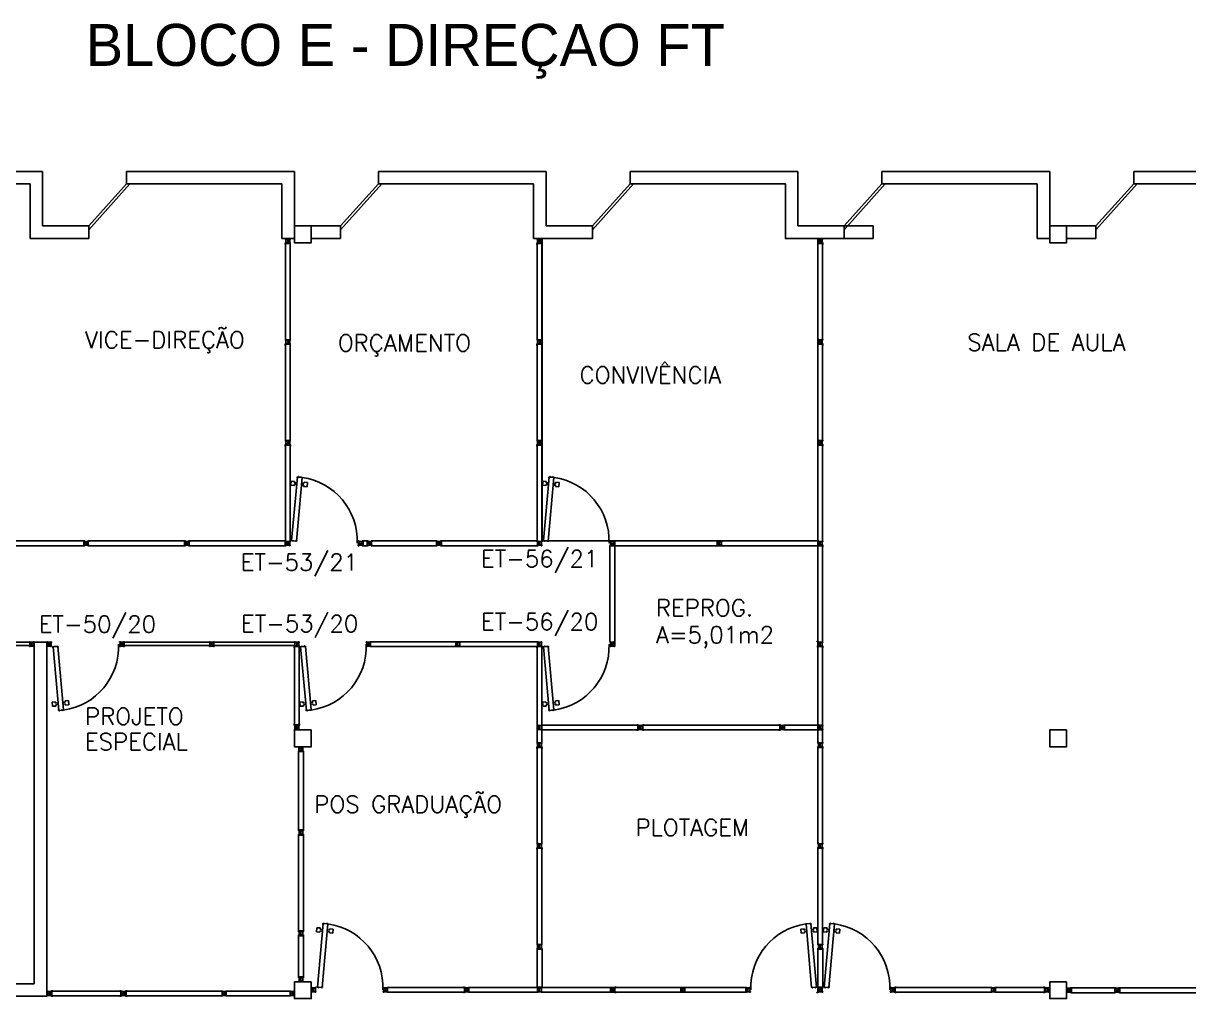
# Model space of a CAD drawing. Header units: centimetres. Extents: x -214 to 72, y 205 to 367.
# Drawn here: x -144.39 to -130.5, y 318.12 to 329.73 of the extents above; entities that cross this region are included whole.
import ezdxf

# ---------------------------------------------------------------- set-up
doc = ezdxf.new("R2010")
doc.units = ezdxf.units.CM
doc.header["$MEASUREMENT"] = 0
doc.layers.get('0').update_dxf_attribs({"linetype": 'CONTINUOUS'})
for name, color, linetype in [('ALV', 2, 'CONTINUOUS'), ('AREA', 2, 'CONTINUOUS'), ('DIV', 2, 'CONTINUOUS'), ('ENDEREÇO NOVO', 2, 'CONTINUOUS'), ('ESQ', 1, 'CONTINUOUS'), ('ESTRUT', 3, 'CONTINUOUS'), ('TEXTO', 2, 'CONTINUOUS'), ('USO', 2, 'CONTINUOUS')]:
    doc.layers.add(name, color=color, linetype=linetype)
doc.styles.add('UNB-100', font='simplex.shx', dxfattribs={"height": 0.2})

# ---------------------------------------------------------------- blocks, each defined once
blk = doc.blocks.new('MTDIV')
for p, q in [((-0.0285, 0.0185), (-0.0285, 0.0285)), ((-0.0185, 0.0285), (-0.0285, 0.0285)), ((-0.0265, 0.0185), (-0.0285, 0.0185)), ((-0.0265, 0.0235), (-0.0265, 0.0265)), ((-0.0265, 0.0265), (-0.0185, 0.0265)), ((-0.0265, 0.0235), (0.0265, 0.0235)), ((-0.0215, 0.0235), (-0.0265, 0.0235)), ((-0.0265, 0.0185), (-0.0265, 0.0215)), ((-0.0265, 0.0215), (-0.0235, 0.0215)), ((-0.0235, 0.0215), (-0.0235, -0.0215)), ((-0.0215, 0.0235), (-0.0215, 0.0215)), ((-0.0215, 0.0215), (0.0215, 0.0215)), ((-0.0215, 0.0195), (0.0195, 0.0195)), ((-0.0215, 0.0195), (-0.0215, -0.0195)), ((-0.0185, 0.0265), (-0.0185, 0.0285)), ((-0.0049, 0), (0.0049, 0)), ((0, -0.0049), (0, 0.0049)), ((0.0195, 0.0095), (0.0115, 0.0095)), ((0.0115, 0.0095), (0.0115, 0.0075)), ((0.0215, 0.0075), (0.0115, 0.0075)), ((0.0135, 0.0075), (0.0135, 0.0055)), ((0.0215, 0.0055), (0.0135, 0.0055)), ((0.0185, 0.0265), (0.0185, 0.0285)), ((0.0185, 0.0285), (0.0285, 0.0285)), ((0.0185, 0.0265), (0.0265, 0.0265)), ((0.0195, 0.0195), (0.0195, 0.0095)), ((0.0215, 0.0235), (0.0215, 0.0075)), ((0.0215, 0.0235), (0.0265, 0.0235)), ((0.0215, 0.0055), (0.0215, -0.0055)), ((0.0235, 0.0215), (0.0235, -0.0215)), ((0.0265, 0.0215), (0.0235, 0.0215)), ((0.0265, 0.0235), (0.0265, 0.0265)), ((0.0265, 0.0185), (0.0265, 0.0215)), ((0.0265, 0.0185), (0.0285, 0.0185)), ((0.0285, 0.0185), (0.0285, 0.0285)), ((-0.0285, -0.0185), (-0.0285, -0.0285)), ((-0.0285, -0.0185), (-0.0265, -0.0185)), ((-0.0185, -0.0285), (-0.0285, -0.0285)), ((-0.0265, -0.0185), (-0.0265, -0.0215)), ((-0.0265, -0.0215), (-0.0235, -0.0215)), ((0.0265, -0.0235), (-0.0265, -0.0235)), ((-0.0265, -0.0235), (-0.0265, -0.0265)), ((-0.0215, -0.0235), (-0.0265, -0.0235)), ((-0.0185, -0.0265), (-0.0265, -0.0265)), ((-0.0215, -0.0195), (0.0195, -0.0195)), ((-0.0215, -0.0215), (0.0215, -0.0215)), ((-0.0215, -0.0215), (-0.0215, -0.0235)), ((-0.0185, -0.0265), (-0.0185, -0.0285)), ((0.0215, -0.0075), (0.0115, -0.0075)), ((0.0115, -0.0075), (0.0115, -0.0095)), ((0.0195, -0.0095), (0.0115, -0.0095)), ((0.0215, -0.0055), (0.0135, -0.0055)), ((0.0135, -0.0055), (0.0135, -0.0075)), ((0.0185, -0.0265), (0.0185, -0.0285)), ((0.0265, -0.0265), (0.0185, -0.0265)), ((0.0185, -0.0285), (0.0285, -0.0285)), ((0.0195, -0.0095), (0.0195, -0.0195)), ((0.0215, -0.0075), (0.0215, -0.0235)), ((0.0215, -0.0235), (0.0265, -0.0235)), ((0.0265, -0.0215), (0.0235, -0.0215)), ((0.0265, -0.0185), (0.0265, -0.0215)), ((0.0285, -0.0185), (0.0265, -0.0185)), ((0.0265, -0.0235), (0.0265, -0.0265)), ((0.0285, -0.0185), (0.0285, -0.0285))]:
    blk.add_line(p, q)
blk = doc.blocks.new('PLXD')
at = {"color": 1}
for p, q in [((-0.194, 0.727), (-0.233, 0.723)), ((-0.229, 0.673), (-0.233, 0.723)), ((-0.192, 0.712), (-0.194, 0.727)), ((-0.164, 0.714), (-0.192, 0.712)), ((-0.162, 0.694), (-0.19, 0.692)), ((-0.107, 0.719), (-0.079, 0.722)), ((-0.106, 0.7), (-0.077, 0.702)), ((-0.08, 0.737), (-0.041, 0.74)), ((-0.079, 0.722), (-0.08, 0.737)), ((-0.076, 0.687), (-0.077, 0.702)), ((-0.036, 0.691), (-0.041, 0.74)), ((-0.189, 0.677), (-0.229, 0.673)), ((-0.189, 0.677), (-0.19, 0.692)), ((-0.076, 0.687), (-0.036, 0.691))]:
    blk.add_line(p, q, dxfattribs=at)
at = {"color": 2}
for p, q in [((-0.172, 0.786), (-0.161, 0.787)), ((-0.172, 0.786), (-0.171, 0.772)), ((-0.169, 0.772), (-0.171, 0.772)), ((-0.17, 0.784), (-0.114, 0.789)), ((-0.17, 0.784), (-0.103, 0.028)), ((-0.159, 0.792), (-0.161, 0.792)), ((-0.161, 0.792), (-0.161, 0.787)), ((-0.159, 0.792), (-0.159, 0.787)), ((-0.159, 0.787), (-0.126, 0.79)), ((-0.124, 0.795), (-0.126, 0.795)), ((-0.126, 0.795), (-0.126, 0.79)), ((-0.124, 0.795), (-0.124, 0.79)), ((-0.124, 0.79), (-0.112, 0.791)), ((-0.114, 0.789), (-0.046, 0.033)), ((-0.112, 0.791), (-0.11, 0.777)), ((-0.11, 0.777), (-0.112, 0.777)), ((-0.105, 0.026), (-0.106, 0.04)), ((-0.104, 0.04), (-0.106, 0.04)), ((-0.105, 0.026), (-0.093, 0.027)), ((-0.103, 0.028), (-0.046, 0.033)), ((-0.092, 0.022), (-0.093, 0.027)), ((-0.09, 0.022), (-0.092, 0.022)), ((-0.091, 0.027), (-0.058, 0.03)), ((-0.09, 0.022), (-0.091, 0.027)), ((-0.057, 0.025), (-0.058, 0.03)), ((-0.055, 0.025), (-0.057, 0.025)), ((-0.056, 0.03), (-0.044, 0.031)), ((-0.055, 0.025), (-0.056, 0.03)), ((-0.045, 0.045), (-0.047, 0.045)), ((-0.044, 0.031), (-0.045, 0.045)), ((-0.008, 0), (0.006, 0)), ((0, 0.007), (0, -0.006))]:
    blk.add_line(p, q, dxfattribs=at)
at = {"color": 1}
blk.add_arc((-0.064, 0.029), 0.764, 98.125, 182.1419, dxfattribs=at)
blk = doc.blocks.new('DIV12')
for p, q in [((-0.005, 0), (0.005, 0)), ((0, -0.005), (0, 0.005)), ((0.024, 0.018), (0.028, 0.018)), ((0.024, 0.018), (0.024, 0.016)), ((0.024, 0.016), (0.028, 0.016)), ((0.028, 0.03), (0.043, 0.03)), ((0.028, 0.018), (0.028, 0.03)), ((0.028, -0.017), (0.028, 0.016)), ((0.03, 0.028), (1.169, 0.028)), ((0.03, -0.029), (0.03, 0.028)), ((0.043, 0.03), (0.043, 0.028)), ((0.024, -0.017), (0.028, -0.017)), ((0.024, -0.017), (0.024, -0.019)), ((0.024, -0.019), (0.028, -0.019)), ((0.028, -0.031), (0.028, -0.019)), ((0.028, -0.031), (0.043, -0.031)), ((0.03, -0.029), (1.169, -0.029)), ((0.043, -0.029), (0.043, -0.031))]:
    blk.add_line(p, q)

msp = doc.modelspace()

# ---------------------------------------------------------------- linework, layer by layer
at = {"layer": 'ALV'}
for p, q in [((-144.155, 327.968), (-146.155, 327.968)), ((-144.155, 327.318), (-144.155, 327.968)), ((-143.155, 327.968), (-143.155, 327.818)), ((-141.155, 327.968), (-143.155, 327.968)), ((-141.155, 327.168), (-141.155, 327.968)), ((-140.155, 327.968), (-140.155, 327.818)), ((-138.155, 327.968), (-140.155, 327.968)), ((-138.155, 327.318), (-138.155, 327.968)), ((-135.155, 327.968), (-137.155, 327.968)), ((-137.155, 327.968), (-137.155, 327.818)), ((-135.155, 327.318), (-135.155, 327.968)), ((-132.155, 327.968), (-134.155, 327.968)), ((-134.155, 327.968), (-134.155, 327.818)), ((-132.155, 327.168), (-132.155, 327.968)), ((-131.155, 327.968), (-131.155, 327.818)), ((-129.155, 327.968), (-131.155, 327.968)), ((-144.305, 327.818), (-146.155, 327.818)), ((-144.305, 327.168), (-144.305, 327.818)), ((-141.305, 327.818), (-143.155, 327.818)), ((-141.305, 327.168), (-141.305, 327.818)), ((-138.305, 327.818), (-140.155, 327.818)), ((-138.305, 327.168), (-138.305, 327.818)), ((-135.305, 327.818), (-137.155, 327.818)), ((-135.305, 327.168), (-135.305, 327.818)), ((-132.305, 327.818), (-134.155, 327.818)), ((-132.305, 327.168), (-132.305, 327.818)), ((-129.305, 327.818), (-131.155, 327.818)), ((-144.155, 327.318), (-143.605, 327.318)), ((-143.605, 327.168), (-143.605, 327.318)), ((-140.955, 327.318), (-140.955, 327.168)), ((-140.955, 327.318), (-140.605, 327.318)), ((-140.605, 327.318), (-140.605, 327.168)), ((-138.155, 327.318), (-137.605, 327.318)), ((-137.605, 327.168), (-137.605, 327.318)), ((-135.155, 327.318), (-134.605, 327.318)), ((-134.81, 327.318), (-134.26, 327.318)), ((-134.605, 327.168), (-134.605, 327.318)), ((-134.26, 327.168), (-134.26, 327.318)), ((-131.955, 327.318), (-131.955, 327.168)), ((-131.955, 327.318), (-131.605, 327.318)), ((-131.605, 327.318), (-131.605, 327.168)), ((-144.305, 327.168), (-143.605, 327.168)), ((-141.305, 327.168), (-141.155, 327.168)), ((-140.955, 327.168), (-140.605, 327.168)), ((-138.305, 327.168), (-137.605, 327.168)), ((-135.305, 327.168), (-134.605, 327.168)), ((-134.96, 327.168), (-134.26, 327.168)), ((-132.305, 327.168), (-132.155, 327.168)), ((-131.955, 327.168), (-131.605, 327.168)), ((-144.255, 322.361), (-144.255, 318.296)), ((-144.105, 322.361), (-144.255, 322.361)), ((-144.105, 322.361), (-144.105, 318.296)), ((-144.255, 318.296), (-147.305, 318.296)), ((-144.105, 318.296), (-144.105, 318.146)), ((-144.105, 318.146), (-147.305, 318.146))]:
    msp.add_line(p, q, dxfattribs=at)
at = {"layer": 'DIV'}
for p, q in [((-141.252, 324.711), (-141.264, 324.711)), ((-141.264, 324.711), (-141.264, 324.696)), ((-141.264, 324.696), (-141.262, 324.696)), ((-141.205, 324.709), (-141.262, 324.709)), ((-141.252, 324.716), (-141.25, 324.716)), ((-141.252, 324.716), (-141.252, 324.711)), ((-141.25, 324.716), (-141.25, 324.711)), ((-141.217, 324.711), (-141.25, 324.711)), ((-141.229, 324.739), (-141.239, 324.739)), ((-141.234, 324.744), (-141.234, 324.734)), ((-141.217, 324.716), (-141.215, 324.716)), ((-141.217, 324.716), (-141.217, 324.711)), ((-141.215, 324.716), (-141.215, 324.711)), ((-141.203, 324.711), (-141.215, 324.711)), ((-141.205, 324.696), (-141.203, 324.696)), ((-141.203, 324.711), (-141.203, 324.696)), ((-138.252, 324.711), (-138.264, 324.711)), ((-138.264, 324.711), (-138.264, 324.696)), ((-138.264, 324.696), (-138.262, 324.696)), ((-138.205, 324.709), (-138.262, 324.709)), ((-138.252, 324.716), (-138.25, 324.716)), ((-138.252, 324.716), (-138.252, 324.711)), ((-138.25, 324.716), (-138.25, 324.711)), ((-138.217, 324.711), (-138.25, 324.711)), ((-138.229, 324.739), (-138.239, 324.739)), ((-138.234, 324.744), (-138.234, 324.734)), ((-138.217, 324.716), (-138.215, 324.716)), ((-138.217, 324.716), (-138.217, 324.711)), ((-138.215, 324.716), (-138.215, 324.711)), ((-138.203, 324.711), (-138.215, 324.711)), ((-138.205, 324.696), (-138.203, 324.696)), ((-138.203, 324.711), (-138.203, 324.696)), ((-134.907, 324.711), (-134.919, 324.711)), ((-134.919, 324.711), (-134.919, 324.696)), ((-134.919, 324.696), (-134.917, 324.696)), ((-134.86, 324.709), (-134.917, 324.709)), ((-134.907, 324.716), (-134.905, 324.716)), ((-134.907, 324.716), (-134.907, 324.711)), ((-134.905, 324.716), (-134.905, 324.711)), ((-134.872, 324.711), (-134.905, 324.711)), ((-134.883, 324.739), (-134.894, 324.739)), ((-134.889, 324.744), (-134.889, 324.734)), ((-134.872, 324.716), (-134.87, 324.716)), ((-134.872, 324.716), (-134.872, 324.711)), ((-134.87, 324.716), (-134.87, 324.711)), ((-134.858, 324.711), (-134.87, 324.711)), ((-134.86, 324.696), (-134.858, 324.696)), ((-134.858, 324.711), (-134.858, 324.696)), ((-141.229, 323.539), (-141.239, 323.539)), ((-140.371, 323.539), (-140.361, 323.539)), ((-140.366, 323.534), (-140.366, 323.544)), ((-140.343, 323.558), (-140.343, 323.556)), ((-140.343, 323.558), (-140.338, 323.558)), ((-140.343, 323.556), (-140.338, 323.556)), ((-140.338, 323.558), (-140.338, 323.57)), ((-140.338, 323.57), (-140.323, 323.57)), ((-140.338, 323.523), (-140.338, 323.556)), ((-140.336, 323.511), (-140.336, 323.568)), ((-140.336, 323.568), (-140.29, 323.568)), ((-140.323, 323.57), (-140.323, 323.568)), ((-140.288, 323.57), (-140.302, 323.57)), ((-140.302, 323.57), (-140.302, 323.568)), ((-140.29, 323.511), (-140.29, 323.568)), ((-140.288, 323.558), (-140.288, 323.57)), ((-140.283, 323.558), (-140.288, 323.558)), ((-140.288, 323.523), (-140.288, 323.556)), ((-140.283, 323.556), (-140.288, 323.556)), ((-140.283, 323.558), (-140.283, 323.556)), ((-140.264, 323.539), (-140.254, 323.539)), ((-140.259, 323.534), (-140.259, 323.544)), ((-140.229, 323.568), (-139.464, 323.568)), ((-139.462, 323.57), (-139.477, 323.57)), ((-139.477, 323.57), (-139.477, 323.568)), ((-139.464, 323.511), (-139.464, 323.568)), ((-139.462, 323.558), (-139.462, 323.57)), ((-139.457, 323.558), (-139.462, 323.558)), ((-139.462, 323.523), (-139.462, 323.556)), ((-139.457, 323.556), (-139.462, 323.556)), ((-139.457, 323.558), (-139.457, 323.556)), ((-139.439, 323.539), (-139.429, 323.539)), ((-139.434, 323.534), (-139.434, 323.544)), ((-137.361, 323.539), (-137.371, 323.539)), ((-137.366, 323.534), (-137.366, 323.544)), ((-137.343, 323.558), (-137.343, 323.556)), ((-137.343, 323.558), (-137.338, 323.558)), ((-137.343, 323.556), (-137.338, 323.556)), ((-137.338, 323.558), (-137.338, 323.57)), ((-137.338, 323.57), (-137.323, 323.57)), ((-137.338, 323.523), (-137.338, 323.556)), ((-137.336, 323.511), (-137.336, 323.568)), ((-136.119, 323.568), (-137.336, 323.568)), ((-137.323, 323.57), (-137.323, 323.568)), ((-136.117, 323.57), (-136.131, 323.57)), ((-136.131, 323.57), (-136.131, 323.568)), ((-136.119, 323.511), (-136.119, 323.568)), ((-136.117, 323.558), (-136.117, 323.57)), ((-136.112, 323.558), (-136.117, 323.558)), ((-136.117, 323.523), (-136.117, 323.556)), ((-136.112, 323.556), (-136.117, 323.556)), ((-136.112, 323.558), (-136.112, 323.556)), ((-136.083, 323.539), (-136.094, 323.539)), ((-136.089, 323.534), (-136.089, 323.544)), ((-140.343, 323.523), (-140.343, 323.521)), ((-140.343, 323.523), (-140.338, 323.523)), ((-140.343, 323.521), (-140.338, 323.521)), ((-140.338, 323.509), (-140.338, 323.521)), ((-140.338, 323.509), (-140.323, 323.509)), ((-140.336, 323.511), (-140.29, 323.511)), ((-140.323, 323.511), (-140.323, 323.509)), ((-140.302, 323.511), (-140.302, 323.509)), ((-140.288, 323.509), (-140.302, 323.509)), ((-140.283, 323.523), (-140.288, 323.523)), ((-140.288, 323.509), (-140.288, 323.521)), ((-140.283, 323.521), (-140.288, 323.521)), ((-140.283, 323.523), (-140.283, 323.521)), ((-140.229, 323.511), (-139.464, 323.511)), ((-139.477, 323.511), (-139.477, 323.509)), ((-139.462, 323.509), (-139.477, 323.509)), ((-139.457, 323.523), (-139.462, 323.523)), ((-139.462, 323.509), (-139.462, 323.521)), ((-139.457, 323.521), (-139.462, 323.521)), ((-139.457, 323.523), (-139.457, 323.521)), ((-137.343, 323.523), (-137.343, 323.521)), ((-137.343, 323.523), (-137.338, 323.523)), ((-137.343, 323.521), (-137.338, 323.521)), ((-137.338, 323.509), (-137.338, 323.521)), ((-137.338, 323.511), (-135.292, 323.511)), ((-137.338, 323.509), (-137.323, 323.509)), ((-136.119, 323.511), (-137.336, 323.511)), ((-137.323, 323.511), (-137.323, 323.509)), ((-136.131, 323.511), (-136.131, 323.509)), ((-136.117, 323.509), (-136.131, 323.509)), ((-136.112, 323.523), (-136.117, 323.523)), ((-136.117, 323.509), (-136.117, 323.521)), ((-136.112, 323.521), (-136.117, 323.521)), ((-136.112, 323.523), (-136.112, 323.521)), ((-145.927, 322.361), (-144.312, 322.361)), ((-145.927, 322.321), (-144.312, 322.321)), ((-143.214, 322.339), (-143.204, 322.339)), ((-143.209, 322.334), (-143.209, 322.344)), ((-143.186, 322.361), (-142.155, 322.361)), ((-143.186, 322.358), (-143.186, 322.356)), ((-143.186, 322.323), (-143.186, 322.321)), ((-143.186, 322.321), (-142.155, 322.321)), ((-142.115, 322.361), (-141.155, 322.361)), ((-142.115, 322.321), (-141.155, 322.321)), ((-141.145, 322.311), (-141.157, 322.311)), ((-141.157, 322.311), (-141.157, 322.296)), ((-141.157, 322.296), (-141.155, 322.296)), ((-141.098, 322.309), (-141.155, 322.309)), ((-141.155, 321.377), (-141.155, 322.309)), ((-141.145, 322.316), (-141.143, 322.316)), ((-141.145, 322.316), (-141.145, 322.311)), ((-141.143, 322.316), (-141.143, 322.311)), ((-141.11, 322.311), (-141.143, 322.311)), ((-141.122, 322.339), (-141.132, 322.339)), ((-141.127, 322.334), (-141.127, 322.344)), ((-141.11, 322.316), (-141.108, 322.316)), ((-141.11, 322.316), (-141.11, 322.311)), ((-141.108, 322.316), (-141.108, 322.311)), ((-141.096, 322.311), (-141.108, 322.311)), ((-141.098, 321.377), (-141.098, 322.309)), ((-141.098, 322.296), (-141.096, 322.296)), ((-141.096, 322.311), (-141.096, 322.296)), ((-138.262, 322.368), (-140.242, 322.368)), ((-138.262, 322.311), (-140.242, 322.311)), ((-137.371, 322.339), (-137.361, 322.339)), ((-137.366, 322.334), (-137.366, 322.344)), ((-137.343, 322.358), (-137.343, 322.356)), ((-137.343, 322.358), (-137.338, 322.358)), ((-137.343, 322.356), (-137.338, 322.356)), ((-137.343, 322.323), (-137.343, 322.321)), ((-137.343, 322.323), (-137.338, 322.323)), ((-137.343, 322.321), (-137.338, 322.321)), ((-137.338, 322.358), (-137.338, 322.37)), ((-137.338, 322.323), (-137.338, 322.356)), ((-137.338, 322.309), (-137.338, 322.321)), ((-134.917, 322.37), (-134.931, 322.37)), ((-134.931, 322.37), (-134.931, 322.368)), ((-134.931, 322.311), (-134.931, 322.309)), ((-134.917, 322.309), (-134.931, 322.309)), ((-134.919, 322.311), (-134.919, 322.368)), ((-134.917, 322.358), (-134.917, 322.37)), ((-134.912, 322.358), (-134.917, 322.358)), ((-134.917, 322.323), (-134.917, 322.356)), ((-134.912, 322.356), (-134.917, 322.356)), ((-134.912, 322.323), (-134.917, 322.323)), ((-134.917, 322.309), (-134.917, 322.321)), ((-134.912, 322.321), (-134.917, 322.321)), ((-134.912, 322.358), (-134.912, 322.356)), ((-134.912, 322.323), (-134.912, 322.321)), ((-134.883, 322.339), (-134.894, 322.339)), ((-134.889, 322.334), (-134.889, 322.344)), ((-141.157, 321.375), (-141.157, 321.389)), ((-141.157, 321.389), (-141.155, 321.389)), ((-141.145, 321.375), (-141.157, 321.375)), ((-141.098, 321.377), (-141.155, 321.377)), ((-141.145, 321.37), (-141.145, 321.375)), ((-141.145, 321.37), (-141.143, 321.37)), ((-141.11, 321.375), (-141.143, 321.375)), ((-141.143, 321.37), (-141.143, 321.375)), ((-141.122, 321.346), (-141.132, 321.346)), ((-141.11, 321.37), (-141.11, 321.375)), ((-141.11, 321.37), (-141.108, 321.37)), ((-141.096, 321.375), (-141.108, 321.375)), ((-141.108, 321.37), (-141.108, 321.375)), ((-141.098, 321.389), (-141.096, 321.389)), ((-141.096, 321.375), (-141.096, 321.389)), ((-138.229, 321.346), (-138.239, 321.346)), ((-138.229, 321.346), (-138.239, 321.346)), ((-138.234, 321.351), (-138.234, 321.341)), ((-138.234, 321.341), (-138.234, 321.351)), ((-137.029, 321.346), (-137.039, 321.346)), ((-137.034, 321.341), (-137.034, 321.351)), ((-137.01, 321.365), (-137.01, 321.363)), ((-137.01, 321.365), (-137.005, 321.365)), ((-137.01, 321.363), (-137.005, 321.363)), ((-137.01, 321.33), (-137.01, 321.328)), ((-137.01, 321.33), (-137.005, 321.33)), ((-137.01, 321.328), (-137.005, 321.328)), ((-137.005, 321.365), (-137.005, 321.377)), ((-137.005, 321.377), (-136.991, 321.377)), ((-137.005, 321.33), (-137.005, 321.363)), ((-137.005, 321.316), (-137.005, 321.328)), ((-137.005, 321.316), (-136.991, 321.316)), ((-137.003, 321.318), (-137.003, 321.375)), ((-135.369, 321.375), (-137.003, 321.375)), ((-135.369, 321.318), (-137.003, 321.318)), ((-136.991, 321.377), (-136.991, 321.375)), ((-136.991, 321.318), (-136.991, 321.316)), ((-135.369, 321.377), (-135.384, 321.377)), ((-135.384, 321.377), (-135.384, 321.375)), ((-135.384, 321.318), (-135.384, 321.316)), ((-135.369, 321.316), (-135.384, 321.316)), ((-135.371, 321.318), (-135.371, 321.375)), ((-135.369, 321.365), (-135.369, 321.377)), ((-135.364, 321.365), (-135.369, 321.365)), ((-135.369, 321.33), (-135.369, 321.363)), ((-135.364, 321.363), (-135.369, 321.363)), ((-135.364, 321.33), (-135.369, 321.33)), ((-135.369, 321.316), (-135.369, 321.328)), ((-135.364, 321.328), (-135.369, 321.328)), ((-135.364, 321.365), (-135.364, 321.363)), ((-135.364, 321.33), (-135.364, 321.328)), ((-135.336, 321.346), (-135.346, 321.346)), ((-135.336, 321.346), (-135.346, 321.346)), ((-135.341, 321.351), (-135.341, 321.341)), ((-135.341, 321.341), (-135.341, 321.351)), ((-135.312, 321.375), (-134.86, 321.375)), ((-135.312, 321.318), (-134.86, 321.318)), ((-141.095, 321.061), (-141.107, 321.061)), ((-141.107, 321.061), (-141.107, 321.046)), ((-141.107, 321.046), (-141.105, 321.046)), ((-141.048, 321.059), (-141.105, 321.059)), ((-141.105, 321.059), (-141.105, 320.127)), ((-141.095, 321.066), (-141.093, 321.066)), ((-141.095, 321.066), (-141.095, 321.061)), ((-141.093, 321.066), (-141.093, 321.061)), ((-141.06, 321.061), (-141.093, 321.061)), ((-141.072, 321.089), (-141.082, 321.089)), ((-141.06, 321.066), (-141.058, 321.066)), ((-141.06, 321.066), (-141.06, 321.061)), ((-141.058, 321.066), (-141.058, 321.061)), ((-141.046, 321.061), (-141.058, 321.061)), ((-141.048, 321.059), (-141.048, 320.127)), ((-141.048, 321.046), (-141.046, 321.046)), ((-141.046, 321.061), (-141.046, 321.046)), ((-141.105, 320.139), (-141.107, 320.139)), ((-141.107, 320.125), (-141.107, 320.139)), ((-141.107, 320.125), (-141.095, 320.125)), ((-141.107, 320.068), (-141.107, 320.053)), ((-141.107, 320.068), (-141.095, 320.068)), ((-141.105, 320.127), (-141.048, 320.127)), ((-141.105, 320.115), (-141.105, 320.125)), ((-141.095, 320.125), (-141.105, 320.125)), ((-141.105, 320.115), (-141.103, 320.115)), ((-141.103, 320.078), (-141.105, 320.078)), ((-141.105, 320.078), (-141.105, 320.068)), ((-141.095, 320.068), (-141.105, 320.068)), ((-141.105, 320.066), (-141.105, 318.927)), ((-141.105, 320.066), (-141.048, 320.066)), ((-141.103, 320.12), (-141.103, 320.123)), ((-141.103, 320.123), (-141.095, 320.123)), ((-141.103, 320.12), (-141.05, 320.12)), ((-141.098, 320.12), (-141.103, 320.12)), ((-141.103, 320.118), (-141.1, 320.118)), ((-141.103, 320.115), (-141.103, 320.118)), ((-141.103, 320.078), (-141.103, 320.075)), ((-141.103, 320.075), (-141.1, 320.075)), ((-141.05, 320.073), (-141.103, 320.073)), ((-141.103, 320.073), (-141.103, 320.07)), ((-141.098, 320.073), (-141.103, 320.073)), ((-141.095, 320.07), (-141.103, 320.07)), ((-141.1, 320.075), (-141.1, 320.118)), ((-141.098, 320.104), (-141.098, 320.12)), ((-141.055, 320.118), (-141.098, 320.118)), ((-141.098, 320.104), (-141.088, 320.104)), ((-141.098, 320.102), (-141.09, 320.102)), ((-141.098, 320.091), (-141.098, 320.102)), ((-141.098, 320.091), (-141.09, 320.091)), ((-141.098, 320.089), (-141.088, 320.089)), ((-141.098, 320.073), (-141.098, 320.089)), ((-141.055, 320.075), (-141.098, 320.075)), ((-141.096, 320.106), (-141.096, 320.116)), ((-141.055, 320.116), (-141.096, 320.116)), ((-141.096, 320.106), (-141.088, 320.106)), ((-141.096, 320.087), (-141.088, 320.087)), ((-141.096, 320.077), (-141.096, 320.087)), ((-141.055, 320.077), (-141.096, 320.077)), ((-141.095, 320.12), (-141.095, 320.125)), ((-141.095, 320.123), (-141.095, 320.125)), ((-141.093, 320.12), (-141.095, 320.12)), ((-141.095, 320.073), (-141.095, 320.068)), ((-141.093, 320.073), (-141.095, 320.073)), ((-141.095, 320.07), (-141.095, 320.068)), ((-141.093, 320.125), (-141.06, 320.125)), ((-141.093, 320.12), (-141.093, 320.125)), ((-141.093, 320.073), (-141.093, 320.068)), ((-141.093, 320.068), (-141.06, 320.068)), ((-141.09, 320.102), (-141.09, 320.104)), ((-141.09, 320.089), (-141.09, 320.091)), ((-141.088, 320.104), (-141.088, 320.106)), ((-141.088, 320.087), (-141.088, 320.089)), ((-141.082, 320.096), (-141.072, 320.096)), ((-141.072, 320.096), (-141.082, 320.096)), ((-141.082, 320.096), (-141.072, 320.096)), ((-141.077, 320.101), (-141.077, 320.091)), ((-141.077, 320.101), (-141.077, 320.091)), ((-141.077, 320.101), (-141.077, 320.091)), ((-141.06, 320.12), (-141.06, 320.125)), ((-141.058, 320.12), (-141.06, 320.12)), ((-141.06, 320.073), (-141.06, 320.068)), ((-141.058, 320.073), (-141.06, 320.073)), ((-141.058, 320.125), (-141.046, 320.125)), ((-141.058, 320.12), (-141.058, 320.125)), ((-141.058, 320.125), (-141.048, 320.125)), ((-141.058, 320.123), (-141.058, 320.125)), ((-141.058, 320.123), (-141.05, 320.123)), ((-141.058, 320.073), (-141.058, 320.068)), ((-141.058, 320.07), (-141.058, 320.068)), ((-141.05, 320.07), (-141.058, 320.07)), ((-141.058, 320.068), (-141.048, 320.068)), ((-141.058, 320.068), (-141.046, 320.068)), ((-141.055, 320.118), (-141.055, 320.12)), ((-141.055, 320.12), (-141.05, 320.12)), ((-141.055, 320.077), (-141.055, 320.116)), ((-141.055, 320.073), (-141.055, 320.075)), ((-141.055, 320.073), (-141.05, 320.073)), ((-141.05, 320.118), (-141.053, 320.118)), ((-141.053, 320.075), (-141.053, 320.118)), ((-141.05, 320.075), (-141.053, 320.075)), ((-141.05, 320.12), (-141.05, 320.123)), ((-141.05, 320.115), (-141.05, 320.118)), ((-141.048, 320.115), (-141.05, 320.115)), ((-141.05, 320.078), (-141.048, 320.078)), ((-141.05, 320.078), (-141.05, 320.075)), ((-141.05, 320.073), (-141.05, 320.07)), ((-141.046, 320.139), (-141.048, 320.139)), ((-141.048, 320.115), (-141.048, 320.125)), ((-141.048, 320.078), (-141.048, 320.068)), ((-141.048, 320.066), (-141.048, 318.927)), ((-141.046, 320.125), (-141.046, 320.139)), ((-141.046, 320.068), (-141.046, 320.053)), ((-141.105, 320.053), (-141.107, 320.053)), ((-141.046, 320.053), (-141.048, 320.053)), ((-141.105, 318.939), (-141.107, 318.939)), ((-141.107, 318.925), (-141.107, 318.939)), ((-141.107, 318.925), (-141.095, 318.925)), ((-141.107, 318.868), (-141.107, 318.853)), ((-141.107, 318.868), (-141.095, 318.868)), ((-141.105, 318.853), (-141.107, 318.853)), ((-141.105, 318.927), (-141.048, 318.927)), ((-141.105, 318.915), (-141.105, 318.925)), ((-141.095, 318.925), (-141.105, 318.925)), ((-141.105, 318.915), (-141.103, 318.915)), ((-141.103, 318.878), (-141.105, 318.878)), ((-141.105, 318.878), (-141.105, 318.868)), ((-141.095, 318.868), (-141.105, 318.868)), ((-141.105, 318.866), (-141.105, 318.377)), ((-141.105, 318.866), (-141.048, 318.866)), ((-141.103, 318.92), (-141.103, 318.923)), ((-141.103, 318.923), (-141.095, 318.923)), ((-141.103, 318.92), (-141.05, 318.92)), ((-141.098, 318.92), (-141.103, 318.92)), ((-141.103, 318.918), (-141.1, 318.918)), ((-141.103, 318.915), (-141.103, 318.918)), ((-141.103, 318.878), (-141.103, 318.875)), ((-141.103, 318.875), (-141.1, 318.875)), ((-141.05, 318.873), (-141.103, 318.873)), ((-141.103, 318.873), (-141.103, 318.87)), ((-141.098, 318.873), (-141.103, 318.873)), ((-141.095, 318.87), (-141.103, 318.87)), ((-141.1, 318.875), (-141.1, 318.918)), ((-141.098, 318.904), (-141.098, 318.92)), ((-141.055, 318.918), (-141.098, 318.918)), ((-141.098, 318.904), (-141.088, 318.904)), ((-141.098, 318.902), (-141.09, 318.902)), ((-141.098, 318.891), (-141.098, 318.902)), ((-141.098, 318.891), (-141.09, 318.891)), ((-141.098, 318.889), (-141.088, 318.889)), ((-141.098, 318.873), (-141.098, 318.889)), ((-141.055, 318.875), (-141.098, 318.875)), ((-141.096, 318.906), (-141.096, 318.916)), ((-141.055, 318.916), (-141.096, 318.916)), ((-141.096, 318.906), (-141.088, 318.906)), ((-141.096, 318.887), (-141.088, 318.887)), ((-141.096, 318.877), (-141.096, 318.887)), ((-141.055, 318.877), (-141.096, 318.877)), ((-141.095, 318.92), (-141.095, 318.925)), ((-141.095, 318.923), (-141.095, 318.925)), ((-141.093, 318.92), (-141.095, 318.92)), ((-141.095, 318.873), (-141.095, 318.868)), ((-141.093, 318.873), (-141.095, 318.873)), ((-141.095, 318.87), (-141.095, 318.868)), ((-141.093, 318.925), (-141.06, 318.925)), ((-141.093, 318.92), (-141.093, 318.925)), ((-141.093, 318.873), (-141.093, 318.868)), ((-141.093, 318.868), (-141.06, 318.868)), ((-141.09, 318.902), (-141.09, 318.904)), ((-141.09, 318.889), (-141.09, 318.891)), ((-141.088, 318.904), (-141.088, 318.906)), ((-141.088, 318.887), (-141.088, 318.889)), ((-141.082, 318.896), (-141.072, 318.896)), ((-141.072, 318.896), (-141.082, 318.896)), ((-141.082, 318.896), (-141.072, 318.896)), ((-141.077, 318.901), (-141.077, 318.891)), ((-141.077, 318.901), (-141.077, 318.891)), ((-141.077, 318.901), (-141.077, 318.891)), ((-141.06, 318.92), (-141.06, 318.925)), ((-141.058, 318.92), (-141.06, 318.92)), ((-141.06, 318.873), (-141.06, 318.868)), ((-141.058, 318.873), (-141.06, 318.873)), ((-141.058, 318.925), (-141.046, 318.925)), ((-141.058, 318.92), (-141.058, 318.925)), ((-141.058, 318.925), (-141.048, 318.925)), ((-141.058, 318.923), (-141.058, 318.925)), ((-141.058, 318.923), (-141.05, 318.923)), ((-141.058, 318.873), (-141.058, 318.868)), ((-141.058, 318.87), (-141.058, 318.868)), ((-141.05, 318.87), (-141.058, 318.87)), ((-141.058, 318.868), (-141.048, 318.868)), ((-141.058, 318.868), (-141.046, 318.868)), ((-141.055, 318.918), (-141.055, 318.92)), ((-141.055, 318.92), (-141.05, 318.92)), ((-141.055, 318.877), (-141.055, 318.916)), ((-141.055, 318.873), (-141.055, 318.875)), ((-141.055, 318.873), (-141.05, 318.873)), ((-141.05, 318.918), (-141.053, 318.918)), ((-141.053, 318.875), (-141.053, 318.918)), ((-141.05, 318.875), (-141.053, 318.875)), ((-141.05, 318.92), (-141.05, 318.923)), ((-141.05, 318.915), (-141.05, 318.918)), ((-141.048, 318.915), (-141.05, 318.915)), ((-141.05, 318.878), (-141.048, 318.878)), ((-141.05, 318.878), (-141.05, 318.875)), ((-141.05, 318.873), (-141.05, 318.87)), ((-141.046, 318.939), (-141.048, 318.939)), ((-141.048, 318.915), (-141.048, 318.925)), ((-141.048, 318.878), (-141.048, 318.868)), ((-141.048, 318.866), (-141.048, 318.377)), ((-141.046, 318.853), (-141.048, 318.853)), ((-141.046, 318.925), (-141.046, 318.939)), ((-141.046, 318.868), (-141.046, 318.853)), ((-138.252, 318.711), (-138.264, 318.711)), ((-138.264, 318.711), (-138.264, 318.696)), ((-138.264, 318.696), (-138.262, 318.696)), ((-138.205, 318.709), (-138.262, 318.709)), ((-138.262, 318.709), (-138.262, 318.253)), ((-138.252, 318.716), (-138.25, 318.716)), ((-138.252, 318.716), (-138.252, 318.711)), ((-138.25, 318.716), (-138.25, 318.711)), ((-138.217, 318.711), (-138.25, 318.711)), ((-138.229, 318.739), (-138.239, 318.739)), ((-138.234, 318.744), (-138.234, 318.734)), ((-138.217, 318.716), (-138.215, 318.716)), ((-138.217, 318.716), (-138.217, 318.711)), ((-138.215, 318.716), (-138.215, 318.711)), ((-138.203, 318.711), (-138.215, 318.711)), ((-138.205, 318.709), (-138.205, 318.253)), ((-138.205, 318.696), (-138.203, 318.696)), ((-138.203, 318.711), (-138.203, 318.696)), ((-134.907, 318.711), (-134.919, 318.711)), ((-134.919, 318.711), (-134.919, 318.696)), ((-134.919, 318.696), (-134.917, 318.696)), ((-134.86, 318.709), (-134.917, 318.709)), ((-134.917, 318.709), (-134.917, 318.253)), ((-134.907, 318.716), (-134.905, 318.716)), ((-134.907, 318.716), (-134.907, 318.711)), ((-134.905, 318.716), (-134.905, 318.711)), ((-134.872, 318.711), (-134.905, 318.711)), ((-134.883, 318.739), (-134.894, 318.739)), ((-134.889, 318.744), (-134.889, 318.734)), ((-134.872, 318.716), (-134.87, 318.716)), ((-134.872, 318.716), (-134.872, 318.711)), ((-134.87, 318.716), (-134.87, 318.711)), ((-134.858, 318.711), (-134.87, 318.711)), ((-134.86, 318.709), (-134.86, 318.253)), ((-134.86, 318.696), (-134.858, 318.696)), ((-134.858, 318.711), (-134.858, 318.696)), ((-141.105, 318.389), (-141.107, 318.389)), ((-141.107, 318.375), (-141.107, 318.389)), ((-141.107, 318.375), (-141.095, 318.375)), ((-141.105, 318.377), (-141.048, 318.377)), ((-141.095, 318.375), (-141.105, 318.375)), ((-141.105, 318.365), (-141.105, 318.375)), ((-141.103, 318.365), (-141.105, 318.365)), ((-141.105, 318.328), (-141.103, 318.328)), ((-141.105, 318.328), (-141.105, 318.318)), ((-141.103, 318.37), (-141.103, 318.373)), ((-141.095, 318.373), (-141.103, 318.373)), ((-141.05, 318.37), (-141.103, 318.37)), ((-141.098, 318.37), (-141.103, 318.37)), ((-141.103, 318.368), (-141.1, 318.368)), ((-141.103, 318.365), (-141.103, 318.368)), ((-141.103, 318.328), (-141.103, 318.325)), ((-141.103, 318.325), (-141.1, 318.325)), ((-141.103, 318.323), (-141.05, 318.323)), ((-141.098, 318.323), (-141.103, 318.323)), ((-141.103, 318.323), (-141.103, 318.32)), ((-141.103, 318.32), (-141.095, 318.32)), ((-141.1, 318.368), (-141.1, 318.325)), ((-141.098, 318.37), (-141.098, 318.354)), ((-141.055, 318.368), (-141.098, 318.368)), ((-141.098, 318.354), (-141.088, 318.354)), ((-141.098, 318.352), (-141.09, 318.352)), ((-141.098, 318.352), (-141.098, 318.341)), ((-141.098, 318.341), (-141.09, 318.341)), ((-141.098, 318.339), (-141.088, 318.339)), ((-141.098, 318.339), (-141.098, 318.323)), ((-141.055, 318.325), (-141.098, 318.325)), ((-141.055, 318.366), (-141.096, 318.366)), ((-141.096, 318.366), (-141.096, 318.356)), ((-141.096, 318.356), (-141.088, 318.356)), ((-141.096, 318.337), (-141.088, 318.337)), ((-141.096, 318.337), (-141.096, 318.327)), ((-141.055, 318.327), (-141.096, 318.327)), ((-141.095, 318.373), (-141.095, 318.375)), ((-141.095, 318.37), (-141.095, 318.375)), ((-141.093, 318.37), (-141.095, 318.37)), ((-141.095, 318.323), (-141.095, 318.318)), ((-141.093, 318.323), (-141.095, 318.323)), ((-141.095, 318.32), (-141.095, 318.318)), ((-141.093, 318.375), (-141.06, 318.375)), ((-141.093, 318.37), (-141.093, 318.375)), ((-141.093, 318.323), (-141.093, 318.318)), ((-141.09, 318.354), (-141.09, 318.352)), ((-141.09, 318.341), (-141.09, 318.339)), ((-141.088, 318.356), (-141.088, 318.354)), ((-141.088, 318.339), (-141.088, 318.337)), ((-141.082, 318.346), (-141.072, 318.346)), ((-141.072, 318.346), (-141.082, 318.346)), ((-141.082, 318.346), (-141.072, 318.346)), ((-141.077, 318.341), (-141.077, 318.351)), ((-141.077, 318.341), (-141.077, 318.351)), ((-141.077, 318.341), (-141.077, 318.351)), ((-141.06, 318.37), (-141.06, 318.375)), ((-141.058, 318.37), (-141.06, 318.37)), ((-141.06, 318.323), (-141.06, 318.318)), ((-141.058, 318.323), (-141.06, 318.323)), ((-141.058, 318.375), (-141.048, 318.375)), ((-141.058, 318.373), (-141.058, 318.375)), ((-141.058, 318.375), (-141.046, 318.375)), ((-141.058, 318.37), (-141.058, 318.375)), ((-141.05, 318.373), (-141.058, 318.373)), ((-141.058, 318.323), (-141.058, 318.318)), ((-141.058, 318.32), (-141.058, 318.318)), ((-141.058, 318.32), (-141.05, 318.32)), ((-141.055, 318.37), (-141.055, 318.368)), ((-141.055, 318.37), (-141.05, 318.37)), ((-141.055, 318.366), (-141.055, 318.327)), ((-141.055, 318.325), (-141.055, 318.323)), ((-141.055, 318.323), (-141.05, 318.323)), ((-141.05, 318.368), (-141.053, 318.368)), ((-141.053, 318.368), (-141.053, 318.325)), ((-141.05, 318.325), (-141.053, 318.325)), ((-141.05, 318.37), (-141.05, 318.373)), ((-141.05, 318.365), (-141.05, 318.368)), ((-141.05, 318.365), (-141.048, 318.365)), ((-141.048, 318.328), (-141.05, 318.328)), ((-141.05, 318.328), (-141.05, 318.325)), ((-141.05, 318.323), (-141.05, 318.32)), ((-141.046, 318.389), (-141.048, 318.389)), ((-141.048, 318.365), (-141.048, 318.375)), ((-141.048, 318.328), (-141.048, 318.318)), ((-141.046, 318.375), (-141.046, 318.389)), ((-138.264, 318.251), (-138.264, 318.266)), ((-138.264, 318.266), (-138.262, 318.266)), ((-138.205, 318.266), (-138.203, 318.266)), ((-138.203, 318.251), (-138.203, 318.266)), ((-134.919, 318.251), (-134.919, 318.266)), ((-134.919, 318.266), (-134.917, 318.266)), ((-134.86, 318.266), (-134.858, 318.266)), ((-134.858, 318.251), (-134.858, 318.266)), ((-144.082, 318.179), (-144.072, 318.179)), ((-144.077, 318.174), (-144.077, 318.184)), ((-144.053, 318.197), (-144.048, 318.197)), ((-144.053, 318.197), (-144.053, 318.195)), ((-144.053, 318.195), (-144.048, 318.195)), ((-144.053, 318.162), (-144.048, 318.162)), ((-144.053, 318.162), (-144.053, 318.16)), ((-144.053, 318.16), (-144.048, 318.16)), ((-144.048, 318.209), (-144.034, 318.209)), ((-144.048, 318.197), (-144.048, 318.209)), ((-144.048, 318.162), (-144.048, 318.195)), ((-144.048, 318.148), (-144.048, 318.16)), ((-144.048, 318.148), (-144.034, 318.148)), ((-144.046, 318.207), (-143.222, 318.207)), ((-144.046, 318.15), (-144.046, 318.207)), ((-144.046, 318.15), (-143.222, 318.15)), ((-144.034, 318.209), (-144.034, 318.207)), ((-144.034, 318.15), (-144.034, 318.148)), ((-143.234, 318.209), (-143.234, 318.207)), ((-143.22, 318.209), (-143.234, 318.209)), ((-143.234, 318.15), (-143.234, 318.148)), ((-143.22, 318.148), (-143.234, 318.148)), ((-143.222, 318.15), (-143.222, 318.207)), ((-143.22, 318.197), (-143.22, 318.209)), ((-143.215, 318.197), (-143.22, 318.197)), ((-143.215, 318.195), (-143.22, 318.195)), ((-143.22, 318.162), (-143.22, 318.195)), ((-143.215, 318.162), (-143.22, 318.162)), ((-143.215, 318.16), (-143.22, 318.16)), ((-143.22, 318.148), (-143.22, 318.16)), ((-143.215, 318.197), (-143.215, 318.195)), ((-143.215, 318.162), (-143.215, 318.16)), ((-143.196, 318.179), (-143.186, 318.179)), ((-143.191, 318.174), (-143.191, 318.184)), ((-141.212, 318.207), (-141.961, 318.207)), ((-141.212, 318.15), (-141.961, 318.15)), ((-141.202, 318.207), (-141.214, 318.207)), ((-141.202, 318.202), (-141.2, 318.202)), ((-141.179, 318.179), (-141.189, 318.179)), ((-141.184, 318.174), (-141.184, 318.184)), ((-141.167, 318.202), (-141.165, 318.202)), ((-140.064, 318.223), (-140.075, 318.223)), ((-140.07, 318.218), (-140.07, 318.228)), ((-139.13, 318.251), (-140.041, 318.251)), ((-139.13, 318.194), (-140.041, 318.194)), ((-139.128, 318.253), (-139.142, 318.253)), ((-139.142, 318.253), (-139.142, 318.251)), ((-139.142, 318.194), (-139.142, 318.192)), ((-139.128, 318.192), (-139.142, 318.192)), ((-139.13, 318.194), (-139.13, 318.251)), ((-139.128, 318.241), (-139.128, 318.253)), ((-139.123, 318.241), (-139.128, 318.241)), ((-139.128, 318.206), (-139.128, 318.239)), ((-139.123, 318.239), (-139.128, 318.239)), ((-139.123, 318.206), (-139.128, 318.206)), ((-139.128, 318.192), (-139.128, 318.204)), ((-139.123, 318.204), (-139.128, 318.204)), ((-139.123, 318.241), (-139.123, 318.239)), ((-139.123, 318.206), (-139.123, 318.204)), ((-139.104, 318.223), (-139.094, 318.223)), ((-139.099, 318.218), (-139.099, 318.228)), ((-139.071, 318.251), (-138.262, 318.251)), ((-138.262, 318.194), (-139.071, 318.194)), ((-138.252, 318.251), (-138.264, 318.251)), ((-138.205, 318.253), (-138.262, 318.253)), ((-138.257, 318.241), (-138.257, 318.239)), ((-138.252, 318.246), (-138.252, 318.251)), ((-138.252, 318.246), (-138.25, 318.246)), ((-138.217, 318.251), (-138.25, 318.251)), ((-138.25, 318.246), (-138.25, 318.251)), ((-138.229, 318.223), (-138.239, 318.223)), ((-138.229, 318.223), (-138.239, 318.223)), ((-138.234, 318.228), (-138.234, 318.218)), ((-138.234, 318.218), (-138.234, 318.228)), ((-138.217, 318.246), (-138.217, 318.251)), ((-138.217, 318.246), (-138.215, 318.246)), ((-138.203, 318.251), (-138.215, 318.251)), ((-138.215, 318.246), (-138.215, 318.251)), ((-135.779, 318.194), (-138.205, 318.194)), ((-135.779, 318.251), (-138.203, 318.251)), ((-137.361, 318.223), (-137.371, 318.223)), ((-137.366, 318.218), (-137.366, 318.228)), ((-137.343, 318.241), (-137.343, 318.239)), ((-137.343, 318.241), (-137.338, 318.241)), ((-137.343, 318.239), (-137.338, 318.239)), ((-137.343, 318.206), (-137.343, 318.204)), ((-137.343, 318.206), (-137.338, 318.206)), ((-137.343, 318.204), (-137.338, 318.204)), ((-137.338, 318.241), (-137.338, 318.253)), ((-137.338, 318.253), (-137.323, 318.253)), ((-137.338, 318.206), (-137.338, 318.239)), ((-137.338, 318.192), (-137.338, 318.204)), ((-137.338, 318.192), (-137.323, 318.192)), ((-137.336, 318.194), (-137.336, 318.251)), ((-137.323, 318.253), (-137.323, 318.251)), ((-137.323, 318.194), (-137.323, 318.192)), ((-134.917, 318.253), (-134.931, 318.253)), ((-134.931, 318.253), (-134.931, 318.251)), ((-134.931, 318.194), (-134.931, 318.192)), ((-134.917, 318.192), (-134.931, 318.192)), ((-134.907, 318.251), (-134.919, 318.251)), ((-134.919, 318.194), (-134.919, 318.251)), ((-134.86, 318.253), (-134.917, 318.253)), ((-134.917, 318.241), (-134.917, 318.253)), ((-134.912, 318.241), (-134.917, 318.241)), ((-134.917, 318.206), (-134.917, 318.239)), ((-134.912, 318.239), (-134.917, 318.239)), ((-134.912, 318.206), (-134.917, 318.206)), ((-134.917, 318.192), (-134.917, 318.204)), ((-134.912, 318.204), (-134.917, 318.204)), ((-134.912, 318.241), (-134.912, 318.239)), ((-134.912, 318.206), (-134.912, 318.204)), ((-134.907, 318.246), (-134.907, 318.251)), ((-134.907, 318.246), (-134.905, 318.246)), ((-134.872, 318.251), (-134.905, 318.251)), ((-134.905, 318.246), (-134.905, 318.251)), ((-134.883, 318.223), (-134.894, 318.223)), ((-134.894, 318.223), (-134.884, 318.223)), ((-134.894, 318.223), (-134.883, 318.223)), ((-134.894, 318.223), (-134.883, 318.223)), ((-134.883, 318.223), (-134.894, 318.223)), ((-134.883, 318.223), (-134.894, 318.223)), ((-134.883, 318.223), (-134.894, 318.223)), ((-134.889, 318.218), (-134.889, 318.228)), ((-134.889, 318.218), (-134.889, 318.228)), ((-134.889, 318.218), (-134.889, 318.228)), ((-134.889, 318.218), (-134.889, 318.228)), ((-134.889, 318.218), (-134.889, 318.228)), ((-134.889, 318.228), (-134.889, 318.218)), ((-134.889, 318.218), (-134.889, 318.228)), ((-134.877, 318.215), (-134.877, 318.213)), ((-134.869, 318.213), (-134.877, 318.213)), ((-134.875, 318.217), (-134.875, 318.215)), ((-134.872, 318.246), (-134.872, 318.251)), ((-134.872, 318.246), (-134.87, 318.246)), ((-134.858, 318.251), (-134.87, 318.251)), ((-134.87, 318.246), (-134.87, 318.251)), ((-132.82, 318.223), (-132.81, 318.223)), ((-132.815, 318.218), (-132.815, 318.228)), ((-132.798, 318.251), (-132.218, 318.251)), ((-132.798, 318.194), (-132.218, 318.194)), ((-132.216, 318.253), (-132.23, 318.253)), ((-132.23, 318.253), (-132.23, 318.251)), ((-132.23, 318.194), (-132.23, 318.192)), ((-132.216, 318.192), (-132.23, 318.192)), ((-132.218, 318.194), (-132.218, 318.251)), ((-132.216, 318.241), (-132.216, 318.253)), ((-132.211, 318.241), (-132.216, 318.241)), ((-132.216, 318.206), (-132.216, 318.239)), ((-132.211, 318.239), (-132.216, 318.239)), ((-132.211, 318.206), (-132.216, 318.206)), ((-132.216, 318.192), (-132.216, 318.204)), ((-132.211, 318.204), (-132.216, 318.204)), ((-132.211, 318.241), (-132.211, 318.239)), ((-132.211, 318.206), (-132.211, 318.204)), ((-132.192, 318.223), (-132.182, 318.223)), ((-132.187, 318.218), (-132.187, 318.228)), ((-131.933, 318.218), (-131.923, 318.218)), ((-131.928, 318.212), (-131.928, 318.223)), ((-131.904, 318.236), (-131.904, 318.234)), ((-131.904, 318.236), (-131.899, 318.236)), ((-131.904, 318.234), (-131.899, 318.234)), ((-131.904, 318.201), (-131.904, 318.199)), ((-131.904, 318.201), (-131.899, 318.201)), ((-131.904, 318.199), (-131.899, 318.199)), ((-131.899, 318.236), (-131.899, 318.248)), ((-131.899, 318.248), (-131.885, 318.248)), ((-131.899, 318.201), (-131.899, 318.234)), ((-131.899, 318.187), (-131.899, 318.199)), ((-131.899, 318.187), (-131.885, 318.187)), ((-131.897, 318.189), (-131.897, 318.246)), ((-131.897, 318.246), (-131.381, 318.246)), ((-131.897, 318.189), (-131.381, 318.189)), ((-131.885, 318.248), (-131.885, 318.246)), ((-131.885, 318.189), (-131.885, 318.187)), ((-131.379, 318.248), (-131.394, 318.248)), ((-131.394, 318.248), (-131.394, 318.246)), ((-131.394, 318.189), (-131.394, 318.187)), ((-131.379, 318.187), (-131.394, 318.187)), ((-131.381, 318.189), (-131.381, 318.246)), ((-131.379, 318.236), (-131.379, 318.248)), ((-131.374, 318.236), (-131.379, 318.236)), ((-131.379, 318.201), (-131.379, 318.234)), ((-131.374, 318.234), (-131.379, 318.234)), ((-131.374, 318.201), (-131.379, 318.201)), ((-131.379, 318.187), (-131.379, 318.199)), ((-131.374, 318.199), (-131.379, 318.199)), ((-131.374, 318.236), (-131.374, 318.234)), ((-131.374, 318.201), (-131.374, 318.199)), ((-131.356, 318.218), (-131.346, 318.218)), ((-131.351, 318.212), (-131.351, 318.223))]:
    msp.add_line(p, q, dxfattribs=at)
msp.add_lwpolyline([(-138.205, 327.168), (-137.605, 327.168), (-137.605, 327.273), (-137.115, 327.818), (-135.305, 327.818), (-135.305, 327.168), (-134.917, 327.168), (-134.917, 323.568), (-138.205, 323.568), (-138.205, 327.168)], dxfattribs=at)
at = {"layer": 'ESQ'}
for p, q in [((-143.155, 327.818), (-143.605, 327.318)), ((-143.115, 327.818), (-143.605, 327.273)), ((-140.155, 327.818), (-140.605, 327.318)), ((-140.115, 327.818), (-140.605, 327.273)), ((-137.115, 327.818), (-137.605, 327.273)), ((-137.155, 327.818), (-137.605, 327.318)), ((-134.155, 327.818), (-134.605, 327.318)), ((-134.115, 327.818), (-134.605, 327.273)), ((-131.155, 327.818), (-131.605, 327.318)), ((-131.115, 327.818), (-131.605, 327.273))]:
    msp.add_line(p, q, dxfattribs=at)
at = {"layer": 'ESTRUT'}
for points in [[(-140.955, 327.318), (-141.155, 327.318), (-141.155, 327.118), (-140.955, 327.118)], [(-131.955, 327.318), (-132.155, 327.318), (-132.155, 327.118), (-131.955, 327.118)], [(-140.955, 321.318), (-141.155, 321.318), (-141.155, 321.118), (-140.955, 321.118)], [(-131.955, 321.318), (-132.155, 321.318), (-132.155, 321.118), (-131.955, 321.118)], [(-140.955, 318.318), (-141.155, 318.318), (-141.155, 318.118), (-140.955, 318.118)], [(-131.955, 318.318), (-132.155, 318.318), (-132.155, 318.118), (-131.955, 318.118)]]:
    msp.add_lwpolyline(points, close=True, dxfattribs=at)

# ---------------------------------------------------------------- block references
at = {"layer": 'DIV'}
for name, p, rotation in [('DIV12', (-141.234, 327.139), 270), ('DIV12', (-138.234, 327.139), 270), ('DIV12', (-134.889, 327.139), 270), ('DIV12', (-141.234, 325.939), 270), ('DIV12', (-138.234, 325.939), 270), ('DIV12', (-134.889, 325.939), 270), ('DIV12', (-141.234, 324.739), 270), ('DIV12', (-138.234, 324.739), 270), ('DIV12', (-134.889, 324.739), 270), ('DIV12', (-143.634, 323.539), 180), ('MTDIV', (-143.634, 323.539), 180), ('DIV12', (-142.434, 323.539), 180), ('MTDIV', (-142.434, 323.539), 180), ('DIV12', (-141.234, 323.539), 180), ('MTDIV', (-141.234, 323.539), 180), ('MTDIV', (-140.259, 323.539), 90), ('MTDIV', (-138.234, 323.539), 180), ('DIV12', (-137.366, 323.539), 270), ('MTDIV', (-136.089, 323.539), 180), ('DIV12', (-134.889, 323.539), 180), ('DIV12', (-134.889, 323.539), 270), ('MTDIV', (-134.889, 323.539), 180), ('MTDIV', (-144.284, 322.339), 180), ('MTDIV', (-144.077, 322.339), 180), ('PLXD', (-144.077, 322.339), 180), ('MTDIV', (-143.209, 322.339), 90), ('MTDIV', (-142.139, 322.339), 180), ('PLXD', (-141.127, 322.339), 180), ('MTDIV', (-140.27, 322.339), 90), ('MTDIV', (-139.207, 322.339), 180), ('DIV12', (-138.234, 322.339), 270), ('PLXD', (-138.234, 322.339), 180), ('MTDIV', (-137.366, 322.339), 90), ('DIV12', (-134.889, 322.339), 270), ('MTDIV', (-134.889, 322.339), 180), ('MTDIV', (-141.127, 321.346), 180), ('MTDIV', (-138.234, 321.346), 180), ('MTDIV', (-138.234, 321.346), 180), ('DIV12', (-137.034, 321.346), 180), ('MTDIV', (-137.034, 321.346), 180), ('MTDIV', (-135.341, 321.346), 180), ('MTDIV', (-134.889, 321.346), 180), ('DIV12', (-138.234, 321.139), 270), ('MTDIV', (-138.234, 321.139), 180), ('DIV12', (-134.889, 321.139), 270), ('MTDIV', (-134.889, 321.139), 180), ('DIV12', (-138.234, 319.939), 270), ('MTDIV', (-138.234, 319.939), 180), ('DIV12', (-134.889, 319.939), 270), ('MTDIV', (-134.889, 319.939), 180), ('PLXD', (-134.889, 318.223), 359.9999999997497), ('MTDIV', (-138.234, 318.739), 180), ('MTDIV', (-134.889, 318.739), 180), ('MTDIV', (-140.927, 318.223), 180), ('MTDIV', (-139.099, 318.223), 270), ('MTDIV', (-138.234, 318.223), 180), ('MTDIV', (-134.889, 318.223), 180)]:
    msp.add_blockref(name, p, dxfattribs=dict(at, rotation=rotation))
for name, p in [('MTDIV', (-141.234, 327.139)), ('MTDIV', (-138.234, 327.139)), ('MTDIV', (-134.889, 327.139)), ('MTDIV', (-141.234, 325.939)), ('MTDIV', (-138.234, 325.939)), ('MTDIV', (-134.889, 325.939)), ('MTDIV', (-141.234, 324.739)), ('MTDIV', (-138.234, 324.739)), ('MTDIV', (-134.889, 324.739)), ('MTDIV', (-141.127, 322.339)), ('MTDIV', (-141.127, 321.346)), ('MTDIV', (-144.077, 318.179)), ('MTDIV', (-143.191, 318.179)), ('DIV12', (-143.191, 318.179)), ('MTDIV', (-141.991, 318.179)), ('MTDIV', (-141.184, 318.179)), ('MTDIV', (-134.889, 318.223)), ('MTDIV', (-134.027, 318.223)), ('DIV12', (-134.027, 318.223)), ('MTDIV', (-132.827, 318.223)), ('MTDIV', (-132.187, 318.223)), ('MTDIV', (-131.928, 318.218)), ('MTDIV', (-131.351, 318.218)), ('DIV12', (-131.351, 318.218))]:
    msp.add_blockref(name, p, dxfattribs=at)
at = {"layer": 'DIV', "xscale": -1}
for name, p in [('PLXD', (-141.234, 323.539)), ('PLXD', (-138.234, 323.539)), ('MTDIV', (-138.234, 322.339)), ('PLXD', (-140.927, 318.223)), ('PLXD', (-134.889, 318.223))]:
    msp.add_blockref(name, p, dxfattribs=at)
for name, p, rotation in [('MTDIV', (-140.366, 323.539), 90), ('MTDIV', (-139.434, 323.539), 180), ('DIV12', (-139.434, 323.539), 180), ('MTDIV', (-137.366, 323.539), 90), ('MTDIV', (-141.077, 321.089), 180), ('MTDIV', (-140.07, 318.223), 90), ('MTDIV', (-137.366, 318.223), 90), ('MTDIV', (-136.527, 318.223), 359.9999999997497), ('MTDIV', (-135.751, 318.223), 359.9999999997497)]:
    msp.add_blockref(name, p, dxfattribs=dict(at, rotation=rotation))

# ---------------------------------------------------------------- texts
at = {"layer": 'AREA', "style": 'UNB-100'}
msp.add_text('A=5,01m2', height=0.2, dxfattribs=at).set_placement((-136.846, 322.351))
at = {"layer": 'ENDEREÇO NOVO', "style": 'UNB-100'}
for s, p in [('ET-53/21', (-141.794, 323.214)), ('ET-56/21', (-138.932, 323.256)), ('ET-50/20', (-144.2, 322.476)), ('ET-53/20', (-141.792, 322.483)), ('ET-56/20', (-138.932, 322.506))]:
    msp.add_text(s, height=0.2, dxfattribs=at).set_placement(p)
at = {"layer": 'TEXTO', "style": 'UNB-100'}
for s, p in [('VICE-DIREÇÃO', (-143.649, 325.863)), ('ORÇAMENTO', (-140.637, 325.825)), ('SALA DE AULA', (-133.137, 325.833)), ('CONVIVÊNCIA', (-137.757, 325.443)), ('REPROG.', (-136.847, 322.672)), ('PROJETO ', (-143.649, 321.379)), ('ESPECIAL', (-143.65, 321.077)), ('POS GRADUAÇÃO', (-140.918, 320.332)), ('PLOTAGEM', (-137.091, 320.055))]:
    msp.add_text(s, height=0.2, dxfattribs=at).set_placement(p)
at = {"layer": 'USO'}
msp.add_text('BLOCO E - DIREÇAO FT ', height=0.5, dxfattribs=at).set_placement((-143.642, 329.224))

doc.saveas('drawing.dxf')
